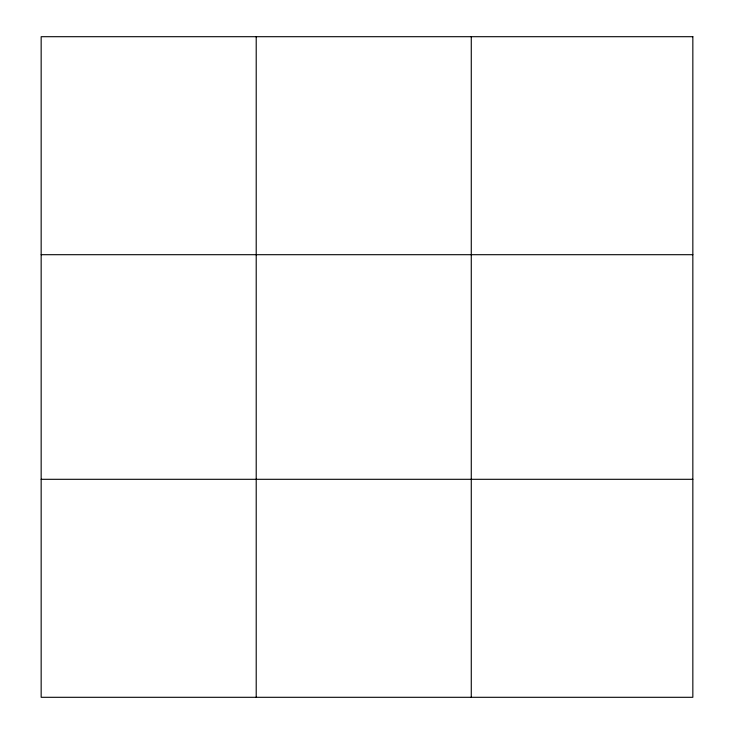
<?xml version="1.0" encoding="UTF-8"?>
<svg xmlns="http://www.w3.org/2000/svg" width="734" height="734" viewBox="0 0 734 734"><rect width="100%" height="100%" fill="white"/><g stroke="black" fill="none" stroke-linecap="round" stroke-linejoin="round"><path stroke-width="1.1" d="M256.212 697.3L256.212 36.7M471.274 697.3L471.274 36.7M41.159 254.698L692.841 254.698M41.159 479.302L692.841 479.302M692.841 36.7L692.841 697.3L41.159 697.3L41.159 36.7L692.841 36.7"/></g></svg>
